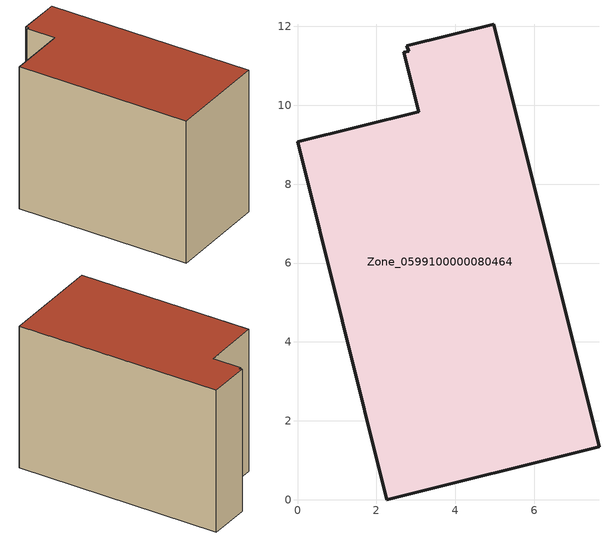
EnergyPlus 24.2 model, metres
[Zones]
Zone_0599100000080464
 floor ground (C_G): 2.7,11.35 2.82,11.36 2.77,11.51 4.97,12.05 7.64,1.34 2.26,0 0,9.07 3.07,9.84 z0
 wall outside (C_F): 0,9.07 2.26,0 7.64,1.34 4.97,12.05 2.77,11.51 2.82,11.36 2.7,11.35 3.07,9.84 0,9.07 z0:7.84
 roof outside (C_R): 2.82,11.36 2.7,11.35 3.07,9.84 0,9.07 2.26,0 7.64,1.34 4.97,12.05 2.77,11.51 z7.84
[BUILDING]
Pand.0599100000080464: North Axis=0; Terrain=City; Loads Convergence Tolerance Value=0.04; Temperature Convergence Tolerance Value=0.4; Solar Distribution=FullExterior; Maximum Number of Warmup Days=25; Minimum Number of Warmup Days=1
[Site:Location]
Rotterdam.The.Hague.AP_ZH_NLD Design_Conditions: Latitude=51.96; Longitude=4.45; Time Zone=1; Elevation=-4.5
[SITE:GROUNDTEMPERATURE:BUILDINGSURFACE]
18, 18, 18, 18, 18, 18, 18, 18, 18, 18, 18, 18
[MATERIAL] Thermal Absorptance=0.9; Solar Absorptance=0.7; Visible Absorptance=0.7
Name | Roughness | Thickness | Conductivity | Density | Specific Heat
G.TI.1975-1991 | MediumSmooth | 0.15 | 0.288461 | 540 | 1210
F.TI.1975-1991 | Rough | 0.3 | 0.230769 | 1920 | 840
R.TI.1975-1991 | MediumRough | 0.2 | 0.153846 | 1500 | 1000
[CONSTRUCTION]
C_G: G.TI.1975-1991
C_F: F.TI.1975-1991
C_R: R.TI.1975-1991
[ZONE]
Zone_0599100000080464: Type=1; Multiplier=1; Ceiling Height=Autocalculate; Volume=Autocalculate; Floor Area=autocalculate; Part of Total Floor Area=Yes
[ZONEINFILTRATION:DESIGNFLOWRATE]
Infil_Zone_0599100000080464: Zone or ZoneList or Space or SpaceList=Zone_0599100000080464; Schedule=AlwaysOn; Design Flow Rate Calculation Method=Flow/Area; Flow Rate per Floor Area=0.003; Constant Term Coefficient=1; Temperature Term Coefficient=0; Velocity Term Coefficient=0; Velocity Squared Term Coefficient=0
[HVACTEMPLATE:ZONE:IDEALLOADSAIRSYSTEM]
Zone_0599100000080464: Maximum Heating Supply Air Temperature=50; Minimum Cooling Supply Air Temperature=13; Maximum Heating Supply Air Humidity Ratio=0.0156; Minimum Cooling Supply Air Humidity Ratio=0.0077; Heating Limit=NoLimit; Cooling Limit=NoLimit; Dehumidification Control Type=ConstantSensibleHeatRatio; Cooling Sensible Heat Ratio=0.7; Dehumidification Setpoint=60; Humidification Control Type=None; Humidification Setpoint=30; Outdoor Air Method=None; Outdoor Air Flow Rate per Person=0.00944; Outdoor Air Flow Rate per Zone Floor Area=0; Outdoor Air Flow Rate per Zone=0; Demand Controlled Ventilation Type=None; Outdoor Air Economizer Type=NoEconomizer; Heat Recovery Type=None; Sensible Heat Recovery Effectiveness=0.7; Latent Heat Recovery Effectiveness=0.65
[ZONECONTROL:THERMOSTAT]
ThermostatControl_Zone_0599100000080464: Zone or ZoneList=Zone_0599100000080464; Control Type Schedule=DualSetpointControlType; Control 1=Thermostat_Zone_0599100000080464; Temperature Difference Between Cutout And Setpoint=0
[THERMOSTATSETPOINT:DUALSETPOINT]
Thermostat_Zone_0599100000080464: Heating Setpoint Temperature Schedule=HeatingSetpoint_Zone_0599100000080464; Cooling Setpoint Temperature Schedule=CoolingSetpoint_Zone_0599100000080464
[SCHEDULE:COMPACT]
HeatingSetpoint_Zone_0599100000080464: Through: 12/31, For: AllDays, Until: 24:00, 21
CoolingSetpoint_Zone_0599100000080464: Through: 12/31, For: AllDays, Until: 24:00, 24
DualSetpointControlType: Through: 12/31, For: AllDays, Until: 24:00, 4
AlwaysOn: Through: 12/31, For: AllDays, Until: 24:00, 1
